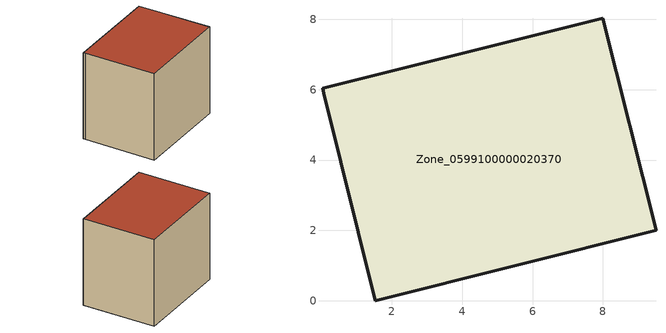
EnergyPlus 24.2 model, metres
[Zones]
Zone_0599100000020370
 floor ground (C_G): 0.02,6.04 8,8.03 9.51,2 1.52,0 0.07,5.89 z0
 wall outside (C_F): 9.51,2 8,8.03 0.02,6.04 0.07,5.89 1.52,0 9.51,2 z0:7.54
 roof outside (C_R): 8,8.03 0.02,6.04 0.07,5.89 1.52,0 9.51,2 z7.54
[BUILDING]
Pand.0599100000020370: North Axis=0; Terrain=City; Loads Convergence Tolerance Value=0.04; Temperature Convergence Tolerance Value=0.4; Solar Distribution=FullExterior; Maximum Number of Warmup Days=25; Minimum Number of Warmup Days=1
[Site:Location]
Rotterdam.The.Hague.AP_ZH_NLD Design_Conditions: Latitude=51.96; Longitude=4.45; Time Zone=1; Elevation=-4.5
[SITE:GROUNDTEMPERATURE:BUILDINGSURFACE]
18, 18, 18, 18, 18, 18, 18, 18, 18, 18, 18, 18
[MATERIAL] Thermal Absorptance=0.9; Solar Absorptance=0.7; Visible Absorptance=0.7
Name | Roughness | Thickness | Conductivity | Density | Specific Heat
G.TC.1946-1964 | MediumSmooth | 0.15 | 1 | 540 | 1210
F.TC.1946-1964 | Rough | 0.3 | 0.857143 | 1920 | 840
R.TC.1946-1964 | MediumRough | 0.2 | 0.235294 | 1500 | 1000
[CONSTRUCTION]
C_G: G.TC.1946-1964
C_F: F.TC.1946-1964
C_R: R.TC.1946-1964
[ZONE]
Zone_0599100000020370: Type=1; Multiplier=1; Ceiling Height=Autocalculate; Volume=Autocalculate; Floor Area=autocalculate; Part of Total Floor Area=Yes
[ZONEINFILTRATION:DESIGNFLOWRATE]
Infil_Zone_0599100000020370: Zone or ZoneList or Space or SpaceList=Zone_0599100000020370; Schedule=AlwaysOn; Design Flow Rate Calculation Method=Flow/Area; Flow Rate per Floor Area=0.003; Constant Term Coefficient=1; Temperature Term Coefficient=0; Velocity Term Coefficient=0; Velocity Squared Term Coefficient=0
[HVACTEMPLATE:ZONE:IDEALLOADSAIRSYSTEM]
Zone_0599100000020370: Maximum Heating Supply Air Temperature=50; Minimum Cooling Supply Air Temperature=13; Maximum Heating Supply Air Humidity Ratio=0.0156; Minimum Cooling Supply Air Humidity Ratio=0.0077; Heating Limit=NoLimit; Cooling Limit=NoLimit; Dehumidification Control Type=ConstantSensibleHeatRatio; Cooling Sensible Heat Ratio=0.7; Dehumidification Setpoint=60; Humidification Control Type=None; Humidification Setpoint=30; Outdoor Air Method=None; Outdoor Air Flow Rate per Person=0.00944; Outdoor Air Flow Rate per Zone Floor Area=0; Outdoor Air Flow Rate per Zone=0; Demand Controlled Ventilation Type=None; Outdoor Air Economizer Type=NoEconomizer; Heat Recovery Type=None; Sensible Heat Recovery Effectiveness=0.7; Latent Heat Recovery Effectiveness=0.65
[ZONECONTROL:THERMOSTAT]
ThermostatControl_Zone_0599100000020370: Zone or ZoneList=Zone_0599100000020370; Control Type Schedule=DualSetpointControlType; Control 1=Thermostat_Zone_0599100000020370; Temperature Difference Between Cutout And Setpoint=0
[THERMOSTATSETPOINT:DUALSETPOINT]
Thermostat_Zone_0599100000020370: Heating Setpoint Temperature Schedule=HeatingSetpoint_Zone_0599100000020370; Cooling Setpoint Temperature Schedule=CoolingSetpoint_Zone_0599100000020370
[SCHEDULE:COMPACT]
HeatingSetpoint_Zone_0599100000020370: Through: 12/31, For: AllDays, Until: 24:00, 21
CoolingSetpoint_Zone_0599100000020370: Through: 12/31, For: AllDays, Until: 24:00, 24
DualSetpointControlType: Through: 12/31, For: AllDays, Until: 24:00, 4
AlwaysOn: Through: 12/31, For: AllDays, Until: 24:00, 1
